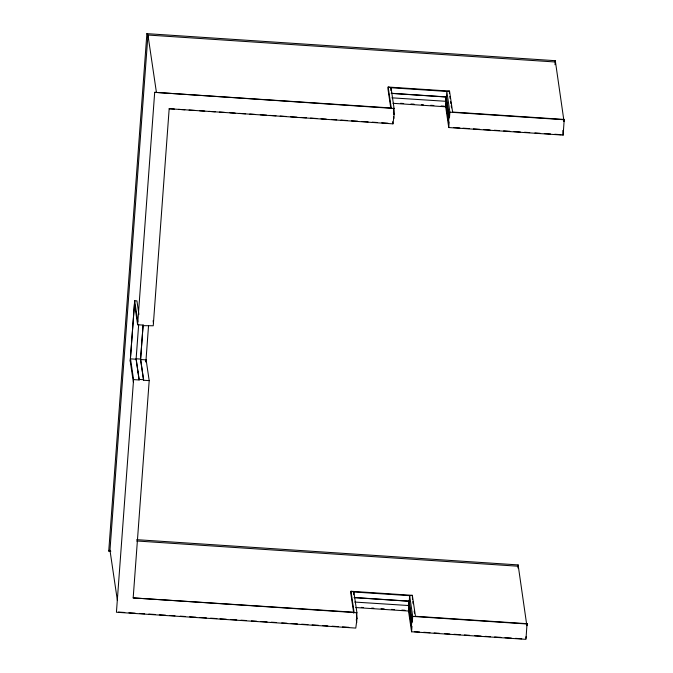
<?xml version="1.0" encoding="UTF-8"?>
<svg xmlns="http://www.w3.org/2000/svg" width="673" height="673" viewBox="0 0 673 673"><rect width="100%" height="100%" fill="white"/><g stroke="black" fill="none" stroke-linecap="round" stroke-linejoin="round"><path stroke-width="1.01" d="M133.33 382.037L130.234 361.081L134.684 300.73L136.913 300.873L138.907 314.384M353.737 613.212L350.826 593.468L350.986 591.273L412.356 595.336L415.451 616.291L527.043 623.678L526.858 625.697L518.126 564.916L136.72 539.67M390.761 107.941L388.001 89.231L388.161 87.036L449.53 91.099L452.626 112.055L564.218 119.441L564.033 121.468L555.301 60.688L146.882 33.65L108.74 551.052L110.835 551.187M525.958 638.248L526.042 636.675M117.388 600.484L109.968 550.236L147.951 35.03L146.882 33.65M130.234 361.081L134.684 300.73L137.78 321.686M356.354 613.389L357.069 618.243L355.781 628.086L116.429 612.245L133.574 379.606L130.512 358.86L136.089 359.222L139.16 379.976L133.574 379.606M143.198 325.109L137.62 324.739L154.689 92.336L391.257 107.991L388.161 87.036L391.03 87.742L446.822 91.435L449.53 91.099L449.371 93.295M136.089 359.222L138.663 324.655M138.007 372.203L138.049 371.656M357.069 618.243L356.513 618.209L356.917 612.724L133.178 597.91L149.196 380.64L143.618 380.27L140.556 359.525L143.071 325.362M139.16 379.976L136.148 358.785L140.615 359.079L143.618 380.27M140.615 359.079L143.13 324.95M145.856 362.116L148.54 325.698M174.408 109.076L169.175 108.732L153.242 325.774L143.164 325.656M353.653 594.722L353.855 591.979L350.986 591.273L354.082 612.228L133.178 597.91M390.828 90.485L391.03 87.742L394.092 108.488L393.688 113.973L394.243 114.015L392.956 123.849L169.175 108.732M354.023 597.607L408.696 601.225L408.376 605.616L411.422 626.252L411.985 626.294L411.573 631.779L525.958 639.35L527.043 623.678M391.198 93.37L445.871 96.988L445.551 101.379L448.597 122.023L449.16 122.057L448.748 127.542L563.133 135.113L564.218 119.441M411.573 631.779L408.511 611.034L408.848 606.457M408.696 601.225L411.75 621.869L412.305 621.902L409.243 601.157L409.647 595.672L412.356 595.336L412.507 599.609M448.748 127.542L445.686 106.797L445.955 103.137M449.48 117.666L446.418 96.92L446.822 91.435L449.884 112.181L449.48 117.666L448.925 117.632L445.871 96.988M411.422 626.252L411.75 621.869M448.597 122.023L448.925 117.632M412.305 621.902L412.709 616.418L409.647 595.672L353.855 591.979L356.917 612.724M517.899 567.953L518.126 564.916M554.998 64.734L555.301 60.688M145.948 361.376L146.134 359.887L140.556 359.525M108.74 551.052L109.968 550.236M555.25 61.992L147.951 35.03L156.43 92.453M391.652 93.295L446.418 96.92M391.905 97.829L446.09 101.312M400.553 103.297L403.674 103.507M410.951 103.987L414.072 104.189M421.357 104.677L423.435 104.811M430.72 105.291L433.841 105.501M441.118 105.981L444.239 106.191M392.99 103.314L445.686 106.797M394.092 108.488L154.689 92.336M449.884 112.181L564.26 119.752M178.597 109.354L184.882 109.775M189.071 110.052L195.355 110.465M199.544 110.742L204.777 111.087M208.967 111.365L215.251 111.785M219.44 112.063L224.673 112.408M229.914 112.753L235.146 113.098M239.336 113.375L245.62 113.787M249.809 114.065L255.042 114.418M260.274 114.763L266.558 115.176M269.705 115.386L275.98 115.798M280.17 116.076L286.454 116.496M290.643 116.774L296.928 117.186M301.117 117.464L306.35 117.809M310.539 118.086L316.823 118.507M321.013 118.784L326.245 119.129M331.486 119.474L336.719 119.819M340.908 120.097L347.192 120.517M351.382 120.795L357.657 121.207M361.847 121.485L368.131 121.897M372.32 122.175L377.553 122.528M381.742 122.806L388.027 123.218M453.585 127.559L459.836 127.971M462.965 128.181L469.224 128.593M473.397 128.871L479.656 129.283M483.828 129.561L490.079 129.973M494.251 130.251L499.467 130.596M503.64 130.873L509.898 131.285M514.071 131.563L520.322 131.975M524.494 132.253L529.71 132.598M534.926 132.943L540.141 133.288M544.314 133.565L550.573 133.977M554.737 134.255L560.996 134.667M139.193 379.421L143.66 379.723M136.602 540.974L518.075 566.22M354.478 597.531L409.243 601.157M354.73 602.057L408.915 605.549M361.292 607.391L363.378 607.534M371.698 608.081L373.776 608.215M381.061 608.703L384.182 608.905M391.459 609.393L394.58 609.595M401.865 610.075L404.986 610.285M355.815 607.542L408.511 611.034M412.709 616.418L527.085 623.989M118.473 612.068L124.757 612.489M128.938 612.767L135.223 613.179M139.412 613.456L144.645 613.801M148.826 614.079L155.11 614.491M159.299 614.769L165.575 615.189M169.764 615.467L174.997 615.812M180.229 616.157L185.462 616.502M189.651 616.779L195.936 617.2M200.117 617.478L206.401 617.89M210.59 618.167L216.866 618.58M220.012 618.79L226.288 619.21M230.477 619.48L236.753 619.9M240.942 620.178L246.175 620.523M251.408 620.868L256.649 621.213M260.83 621.49L267.114 621.911M271.303 622.189L276.536 622.533M281.768 622.878L287.001 623.223M291.19 623.501L297.466 623.921M301.655 624.199L307.94 624.611M312.121 624.889L318.405 625.301M322.594 625.579L327.827 625.924M332.016 626.201L338.292 626.622M342.481 626.9L348.757 627.312M414.324 631.653L419.531 631.997M423.704 632.275L429.963 632.687M434.135 632.965L439.351 633.31M444.567 633.655L449.783 634M453.947 634.277L460.206 634.689M464.378 634.967L469.594 635.312M474.81 635.657L481.069 636.069M485.233 636.347L490.449 636.692M494.621 636.969L500.88 637.381M505.053 637.659L511.312 638.071M515.484 638.349L521.735 638.761M562.914 130.385L563.133 135.113M449.833 96.416L450.136 98.494M450.599 101.606L450.91 103.684M451.213 105.77L451.524 107.848M447.621 111.684L447.932 113.762M393.385 108.185L394.243 114.015M393.402 112.038L393.688 113.973M393.612 116.336L393.924 118.406M392.653 121.779L392.956 123.849M412.81 601.687L413.121 603.765M414.189 611.042L414.501 613.12M356.286 619.539L356.749 622.634M153.108 320.718L153.402 322.712M146.134 359.887L149.196 380.64M134.558 303.986L137.62 324.739"/></g></svg>
